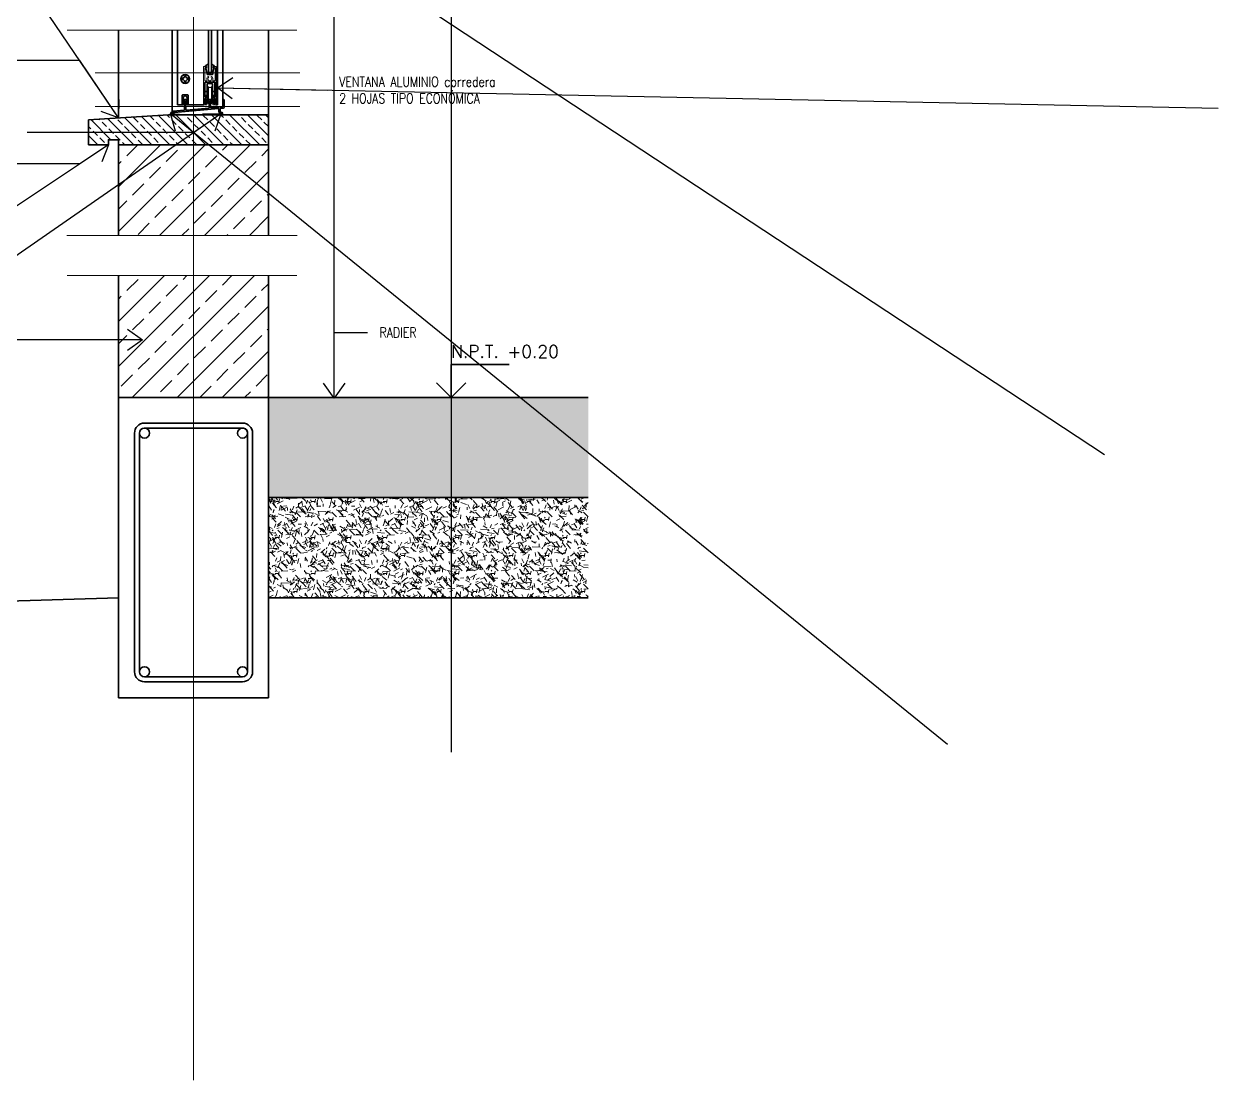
# Model space of a CAD drawing. Header units: metres. Extents: x 72 to 223, y -23 to 139.
# Drawn here: x 156.838 to 158.032, y 127.438 to 128.493 of the extents above; entities that cross this region are included whole.
import ezdxf

# ---------------------------------------------------------------- set-up
doc = ezdxf.new("R2010")
doc.units = ezdxf.units.M
doc.header["$LTSCALE"] = 5
doc.header["$MEASUREMENT"] = 0
doc.linetypes.add('HIDDEN', pattern=[0.375, 0.25, -0.125])
doc.layers.get('0').update_dxf_attribs({"color": 30})
for name, color, linetype, lineweight in [('A-ANNO-NOTE', 7, 'Continuous', 35), ('A-ANNO-SYMB', 3, 'Continuous', 18), ('A-DETL-MBND', 3, 'Continuous', 18), ('A-DETL-OTLN', 1, 'Continuous', 50), ('A-DETL-PATT', 8, 'Continuous', 18), ('A-ELEV-MBE1', 7, 'Continuous', 35), ('A-FLOR-OVHD', 3, 'HIDDEN', 18), ('A-WALL-FULL', 7, 'Continuous', 35), ('A-WALL-FULL-EXTR', 7, 'Continuous', 35)]:
    doc.layers.add(name, color=color, linetype=linetype, lineweight=lineweight)
doc.styles.add('E-ROMANS', font='romans.shx', dxfattribs={"width": 0.8})
doc.dimstyles.new('E-0005_TICK_18', dxfattribs={"dimscale": 0.001, "dimtxt": 9, "dimasz": 9, "dimexe": 4.5, "dimexo": 3, "dimgap": 4.5, "dimtad": 0, "dimdec": 0, "dimlfac": 1000, "dimzin": 0, "dimdsep": 46, "dimtxsty": 'E-ROMANS', "dimblk": 'OBLIQUE', "dimcen": 4.5, "dimclrd": 256, "dimclre": 256, "dimclrt": 256, "dimadec": 0, "dimazin": 0, "dimtfac": 1, "dimtdec": 0, "dimtmove": 1, "dimatfit": 3, "dimldrblk": 'OPEN90', "dimfxl": 1, "dimtfill": 1, "dimtolj": 1, "dimtzin": 0, "dimarcsym": 0})

# ---------------------------------------------------------------- blocks, each defined once
blk = doc.blocks.new('_Oblique')
at = {"color": 0, "linetype": 'ByBlock', "lineweight": -2}
blk.add_line((-0.5, -0.5), (0.5, 0.5), dxfattribs=at)
blk = doc.blocks.new('NIVEL DS')
for points in [[(0, 0), (0, 0.0658523979373058), (0.1162625308497809, 0.0658523979373058)], [(0.02935353699649568, 0.02935353699649568), (0, 0), (-0.02935353699649568, 0.02935353699649568)]]:
    blk.add_lwpolyline(points)
at = {"style": 'E-ROMANS'}
blk.add_attdef('NIVEL', (-7.275957614183426e-12, 0.07944050769401656), '', height=0.025, dxfattribs=at)

msp = doc.modelspace()

# ---------------------------------------------------------------- hatches: boundary and pattern name
at = {"layer": 'A-DETL-PATT'}
h = msp.add_hatch(dxfattribs=at)
h.set_pattern_fill('BRASS', color=256, scale=0.002, angle=135, style=0)
h.set_pattern_definition([(135, (0, 0), (-0.008980256121069154, -0.008980256121069152), []), (135, (-0.004490128060534577, -0.004490128060534576), (-0.008980256121069154, -0.008980256121069152), [0.00635, -0.003175])])
h.paths.add_polyline_path([(156.9827031717853, 128.4025353829415), (156.9028057195279, 128.3975354293708), (156.9028057165993, 128.3725354293708), (156.9228057165993, 128.3725354270279), (156.9228057165994, 128.3775354270279), (156.9328057040573, 128.3775354270279), (156.932805700846, 128.3725354258565), (157.0078054631092, 128.3725354176563), (157.0078054631092, 128.4025391964458), (156.9881003676002, 128.4025362028758, -0.5639759226406187), (156.9849459504535, 128.4025357236612)])
h.paths.add_polyline_path([(157.082805837591, 128.3725354094561), (157.0828058411072, 128.4025505903963), (157.0368291313698, 128.4025436056801, -0.5670686201592564), (157.0336658112476, 128.402543125113), (157.0078054631092, 128.4025391964458), (157.0078054631092, 128.3725354176564)])
h = msp.add_hatch(color=256, dxfattribs=at)
edge = h.paths.add_edge_path()
edge.add_arc((156.9865230141664, 128.4034895036829), 0.001843048095963695, 0, 360)
h = msp.add_hatch(color=256, dxfattribs=at)
edge = h.paths.add_edge_path()
edge.add_arc((157.0352473275727, 128.4034895036829), 0.001843048095963695, 0, 360)
h = msp.add_hatch(dxfattribs=at)
h.set_pattern_fill('BRASS', color=256, scale=0.005, angle=45, style=0)
h.set_pattern_definition([(45, (0, 0), (-0.02245064030267288, 0.02245064030267288), []), (45, (-0.01122532015133644, 0.01122532015133644), (-0.02245064030267288, 0.02245064030267288), [0.015875, -0.0079375])])
h.paths.add_polyline_path([(157.0078054631092, 128.241987355688), (156.9328055606526, 128.241987355688), (156.9328054631091, 128.1200250517696), (157.0078054631092, 128.1200250517696)])
h.paths.add_polyline_path([(157.0828058411072, 128.241987355688), (157.0078054631092, 128.241987355688), (157.0078054631092, 128.1200250517696), (157.0828058411072, 128.1200250517696)])
h.paths.add_polyline_path([(157.0078054631092, 128.2819014830871), (157.0828058411072, 128.2819014830871), (157.0828058411072, 128.3725354094562), (157.0078054631092, 128.3725354176564)])
h.paths.add_polyline_path([(157.0078054631092, 128.3725354176564), (156.932805700846, 128.3725354258565), (156.9328055670751, 128.2819014830871), (157.0078054631092, 128.2819014830871)])
h = msp.add_hatch(dxfattribs=at)
h.set_pattern_fill('AR-CONC', color=256, scale=5e-05, angle=135, style=0)
h.set_pattern_definition([(185, (-22.68730584797922, 67.79424981607343), (-0.005877668970241509, 0.00700473251728859), [0.0009525000000000001, -0.0104775]), (130, (-22.68730584797922, 67.79424981607343), (-0.005508850326857724, -0.008000894450414877), [0.0007620000000000001, -0.008382]), (235.451, (-22.68779565200771, 67.79483354156014), (-0.01138651184145857, -0.000996107904207037), [0.0008095000000000001, -0.008904500000000001]), (181.1842, (-22.68910189920342, 67.79245376484923), (-0.008097670643713525, 0.01107051216152352), [0.001428749999999999, -0.01571624999999999]), (231.6356, (-22.68977670534684, 67.79337630585343), (-0.01714132162410911, -0.0003543072167613761), [0.001214249999999999, -0.01335675]), (126.184, (-22.68910189920342, 67.79245376484923), (-0.01714131926655307, -0.0003542786009578698), [0.001143, -0.012573]), (156, (-22.68955091200948, 67.79380080326737), (-0.001744763401781092, 0.008976027564257215), [0.0009525000000000001, -0.0104775]), (101, (-22.68955091200948, 67.79380080326737), (-0.008697059659687726, -0.004326996326117276), [0.000762, -0.008381999999999999]), (206.4514, (-22.68969630730584, 67.79454880203372), (-0.01044182280328981, 0.004649001980769317), [0.0008095000000000001, -0.008904500000000001]), (172.5, (-22.68730584797922, 67.79424981607343), (-0.003098670683679349, -0.00288027345339052), [0, -0.0082804, 0, -0.008509000000000001, 0, -0.008413750000000001]), (142.5, (-22.68730584797922, 67.79424981607343), (-0.005904350013734615, -0.001179486365971243), [0, -0.0048514, 0, -0.0080899, 0, -0.00320675]), (102.5, (-22.68530325086422, 67.79224721895844), (-0.004591309779135678, 0.004996393151625789), [0, -0.003175, 0, -0.009906, 0, -0.0131445]), (92.49999999999996, (-22.68440522525211, 67.79134919334632), (-0.00613611964405571, 0.004338195220910838), [0, -0.0041275, 0, -0.0065786, 0, -0.0093345])])
h.paths.add_polyline_path([(157.0828054631092, 128.1200250517696), (157.0828054631092, 128.0200250517696), (157.4021339400442, 128.0200250517696), (157.4021339400441, 128.1200250517696)])
h = msp.add_hatch(dxfattribs=at)
h.set_pattern_fill('GRAVEL', color=256, scale=0.001, angle=135, style=0)
h.set_pattern_definition([(3.012799999999993, (-22.71819792903568, 67.78922087264564), (0.305329028827521, 0.01796058877666498), [0.003417209999999999, -0.3383049999999999]), (319.9697, (-22.71478543170969, 67.78940047776805), (-0.2334868810489833, 0.1975661100570083), [0.00586405, -0.58054]), (267.5104, (-22.71029530364916, 67.7856287701972), (0.01796083591410649, 0.3771708193866129), [0.00413482, -0.409347]), (42.2737, (-22.69880057581418, 67.7831142984833), (-0.3771705635087281, -0.3412496950004952), [0.00534005, -0.528664]), (67.83370000000008, (-22.69484926312091, 67.78670640093173), (-0.1257234532860358, -0.3053290856092168), [0.00523634, -0.518398]), (132.2737, (-22.69287360677427, 67.79155573923711), (0.3412496950004952, -0.3771705635087281), [0.00534005, -0.528664]), (172.6942, (-22.69646570922271, 67.79550705193037), (0.413091768970128, -0.05388184434795246), [0.007061939999999999, -0.6991310000000001]), (207.2553, (-22.70347030899714, 67.79640507754249), (-0.5208552211018236, -0.2694075467402266), [0.006667200000000001, -0.660053]), (256.4296, (-22.70939727803704, 67.79335179046132), (-0.08980224955131447, -0.3771705194633477), [0.00535813, -0.530455]), (310.2364, (-22.71065451389399, 67.78814324191111), (-0.179605135788058, 0.2155258231623043), [0.00611713, -0.299739]), (357.3974, (-22.70670320120072, 67.78347350872815), (0.4130915310262343, -0.01796077575681343), [0.007910780000000001, -0.783168]), (273.8141, (-22.71640187781148, 67.80107481072545), (0.01796059792297926, -0.2334864132963072), [0.00270005, -0.267306]), (306.4692, (-22.71622227268907, 67.79838073388913), (-0.197565187740539, 0.2694074177290746), [0.005136819999999999, -0.508546]), (0, (-22.71316898560789, 67.79424981607343), (0.0179605, 0.01796049999999999), [0.00359209, -0.0323289]), (338.1986, (-22.71406701122001, 67.79083731874744), (-0.1257240460207551, 0.05388168204594174), [0.00193441, -0.191506]), (66.80139999999999, (-22.71227095999578, 67.79011889825773), (-0.03592104659435559, -0.07184209627842603), [0.00273566, -0.134048]), (165.9638, (-22.71119332926125, 67.79263336997164), (-0.08980253231455215, 0.01796042736208452), [0.0044432, -0.143663]), (296.5651, (-22.71550385219936, 67.79371100070617), (-0.01796055534535882, 0.05388152640722424), [0.003212869999999999, -0.07710899999999996]), (151.3895, (-22.70185386289535, 67.7797018011573), (-0.2334866461648731, 0.1257237968653482), [0.004500880000000001, -0.445588]), (205.3462, (-22.70580517558861, 67.78185706262636), (0.2694072040526087, 0.1257235064980787), [0.00377599, -0.3738219999999999]), (68.19860000000003, (-22.7190959546478, 67.79011889825773), (-0.05388168204594174, -0.1257240460207551), [0.0038688, -0.189572]), (118.6105, (-22.71765911366842, 67.79371100070617), (0.1257237968653482, -0.2334866461648732), [0.004500880000000001, -0.445588]), (114.444, (-22.69071834530521, 67.79083731874744), (0.05388169178224492, -0.1257236535793832), [0.004340349999999998, -0.212677]), (69.7751, (-22.69251439652945, 67.7947886314407), (-0.1077631909918655, -0.2873678948573253), [0.003636719999999998, -0.3600359999999999]), (201.8014, (-22.70131504752808, 67.8082590156223), (-0.1257240460207551, -0.05388168204594169), [0.0038688, -0.189572]), (152.354, (-22.70490714997652, 67.80682217464293), (0.305328612356172, -0.1616447311387291), [0.004257829999999998, -0.4215239999999998]), (204.444, (-22.69251439652945, 67.79945836462366), (0.1257236535793833, 0.05388169178224485), [0.00217018, -0.214848]), (236.3099, (-22.70023741679356, 67.80718138488777), (-0.05388139529102454, -0.08980224247375371), [0.00129515, -0.12822]), (300.9638, (-22.70095583728323, 67.80610375415324), (-0.03592109343124325, 0.07184205574844024), [0.00523634, -0.0994905]), (321.009, (-22.69826176044691, 67.80161362609272), (-0.1975653278709311, 0.1616443872700552), [0.00485267, -0.480414]), (78.69009999999997, (-22.70957688315946, 67.79424981607343), (-0.0179604714274018, -0.05388150823382346), [0.00366324, -0.0879178]), (128.1572, (-22.70885846266978, 67.79784191852187), (-0.2694076490191169, 0.3412500197446586), [0.00639557, -0.63316]), (195.9454, (-22.71280977536304, 67.80287086194966), (0.1975651678080299, 0.05388140410857371), [0.00261508, -0.258894]), (225, (-22.71532424707695, 67.80215244145998), (-3.469446951953614e-18, -0.03592102448427661), [0.001524, -0.023876]), (255.2564, (-22.69844136556935, 67.8007156004806), (0.05388162557891775, 0.1975654189911001), [0.00352867, -0.349339]), (183.0128, (-22.69933939118144, 67.7973031031546), (-0.3053290288275209, -0.01796058877666507), [0.006834430000000001, -0.334888]), (135, (-22.70616438583346, 67.79694389290975), (-0.03592102448427661, 3.469446951953614e-18), [0.006604, -0.018796]), (100.3048, (-22.71083411901643, 67.80161362609272), (0.05388121358193168, -0.3053284088789328), [0.004016099999999999, -0.397593]), (29.05460000000001, (-22.7115525395061, 67.80556493878598), (0.08980277817159418, 0.0538816620505005), [0.003698289999999999, -0.1812169999999999]), (342.646, (-22.70831964730252, 67.8073609900102), (0.5208548481188534, -0.1616443773593826), [0.006021449999999998, -0.5961249999999997]), (310.4261, (-22.70257228338502, 67.80556493878598), (0.2155262875741455, -0.2514471382688211), [0.00637029, -0.630658]), (310.4261, (-22.70257228338502, 67.80556493878598), (0.2155262875741455, -0.2514471382688211), [0.00637029, -0.630658])])
h.paths.add_polyline_path([(157.0828054631091, 127.9200250517696), (157.4021339400442, 127.9200250517696), (157.4021339400442, 128.0200250517696), (157.0828054631092, 128.0200250517696)])

# ---------------------------------------------------------------- linework, layer by layer
at = {"layer": 'A-ANNO-SYMB'}
msp.add_lwpolyline([(157.0078054631092, 131.397439858367), (157.0078054631092, 127.4379878439445)], dxfattribs=at)
at = {"layer": 'A-DETL-MBND'}
for p, q in [((157.0221100829472, 128.4172160049989), (157.0221100913884, 128.4303588621418)), ((157.0221100913884, 128.4303588621418), (157.0226155858939, 128.4303588618171)), ((157.0226155774528, 128.4172160046742), (157.0226155858939, 128.4303588618171)), ((157.0256485444857, 128.4172160027263), (157.0256485529268, 128.4303588598692)), ((157.0256485529268, 128.4303588598692), (157.0261540474324, 128.4303588595445)), ((157.0261540389913, 128.4172160024016), (157.0261540474324, 128.4303588595445)), ((157.0221100829472, 128.4172160049989), (157.0226155774528, 128.4172160046742)), ((157.0256485444857, 128.4172160027263), (157.0261540389913, 128.4172160024016))]:
    msp.add_line(p, q, dxfattribs=at)
msp.add_lwpolyline([(157.0276704218485, 128.4179005666991, -0.4142135623730952), (157.0271650287665, 128.4184059604303), (157.0271650294159, 128.4194170505401, -0.4142135623730924), (157.027670524246, 128.419922544721), (157.0287826121582, 128.4199225440067, 0.414213562373093), (157.0292881069883, 128.4204280381876), (157.0292881162085, 128.4347840821436, 0.4142135623730956), (157.0287826220277, 128.4352895769738), (157.0194815231266, 128.4352895829475, 0.4142135623730945), (157.0189760282964, 128.4347840887666), (157.0189760190762, 128.4204280448106, 0.4142135623730935), (157.0194815132569, 128.4199225499804), (157.0205936011691, 128.4199225492662, -0.4142135623730924), (157.0210990953501, 128.4194170544361), (157.0210990947007, 128.4184059643262, -0.4142135623730952), (157.0205937009693, 128.4179005712442), (157.0205934987716, 128.4179005712443, -0.4142135623730952), (157.0200881056896, 128.4184059649755), (157.0200881056897, 128.4184061671733, 0.414213562373095), (157.0195827126077, 128.4189115609045), (157.0192793148055, 128.4189115610993, 0.4142135623730965), (157.0187738199754, 128.4184060669185), (157.0187738170535, 128.413856616369, 0.4142135623730935), (157.0192793112342, 128.4133511215389), (157.0195827090365, 128.413351121344, 0.414213562373095), (157.0200881027676, 128.413856514426), (157.0200881027678, 128.4138567166238, -0.4142135623730951), (157.020593496499, 128.4143621097058), (157.0205936986967, 128.4143621097057, -0.4142135623730951), (157.0210990917789, 128.4138567159745), (157.0210990911295, 128.4128456258646, -0.4142135623730951), (157.0205935962993, 128.4123401316838), (157.018268321574, 128.4123401331772, -0.4142135623730951), (157.0177628273931, 128.4128456280073), (157.0177628514178, 128.4502522214139, -0.4142135623730982), (157.0182683462479, 128.4507577155948), (157.020391423171, 128.4507577142312, -0.414213562373094), (157.0208969173519, 128.4502522194011), (157.020896917222, 128.4500500215989, -0.4142135623730951), (157.0203914223918, 128.449544527418), (157.0194815322819, 128.4495445280024, 0.4142135623730954), (157.0189760374519, 128.4490390338216), (157.018976029725, 128.4370082645908, 0.4142135623730946), (157.0194815239058, 128.4365027697606), (157.0208127022033, 128.4365027689057, 0.5336762876218492), (157.0212802197152, 128.4372004934158, -0.2998547756376338), (157.0219295641697, 128.4405311098582, -0.9999999999999998), (157.0227961256338, 128.4396820554002, 2.379795897113253), (157.0254680251629, 128.4396820536841, -1), (157.0263345877175, 128.440531107029, -0.2998547756376338), (157.0269839278937, 128.4372004897526, 0.533676287621849), (157.0274514445095, 128.4365027646419), (157.0287826228069, 128.436502763787, 0.4142135623730951), (157.0292881176371, 128.4370082579678), (157.029288125364, 128.4490390271986, 0.4142135623730951), (157.028782631183, 128.4495445220287), (157.0278727410732, 128.4495445226131, -0.4142135623730879), (157.0273672468923, 128.4500500174432), (157.0273672470221, 128.4502522152454, -0.4142135623731087), (157.0278727418524, 128.4507577094263), (157.0299958187754, 128.4507577080627, -0.414213562373094), (157.0305013129562, 128.4502522132325), (157.0305012889316, 128.412845619826, -0.4142135623730951), (157.0299957941015, 128.4123401256451), (157.0276705193763, 128.4123401271386, -0.4142135623730951), (157.0271650251954, 128.4128456219687), (157.0271650258448, 128.4138567120786, -0.4142135623730951), (157.0276704195759, 128.4143621051606), (157.0276706217737, 128.4143621051605, -0.4142135623730951), (157.0281760148557, 128.4138567114293), (157.0281760148555, 128.4138565092315, 0.4142135623730951), (157.0286814079375, 128.4133511155003), (157.0289848057398, 128.4133511153054, 0.4142135623730951), (157.02949030057, 128.4138566094863), (157.0294903034919, 128.4184060600357, 0.4142135623730951), (157.028984809311, 128.4189115548659), (157.0286814115088, 128.4189115550607, 0.414213562373095), (157.0281760177776, 128.4184061619787), (157.0281760177775, 128.418405959781, -0.4142135623730951), (157.0276706240463, 128.417900566699)], format="xyb", close=True, dxfattribs=at)
for centre, start, end in [((157.0241320702692, 128.4316962735938), 221.4095853106851, 318.59034109214), ((157.0241320601103, 128.4158785909496), 41.40958531068507, 138.59034109214)]:
    msp.add_arc(centre, 0.002021978021978025, start, end, dxfattribs=at)
at = {"layer": 'A-ELEV-MBE1', "ltscale": 2.5}
for p, q in [((156.9328057181715, 128.3995115746816), (156.9328057743469, 128.4869773664524)), ((157.0828058411071, 128.4869773664524), (157.0828058411072, 128.4025505903963))]:
    msp.add_line(p, q, dxfattribs=at)
at = {"layer": 'A-ELEV-MBE1'}
for p, q in [((156.9865230141664, 128.4047556557832), (156.9865233614009, 128.4869773664524)), ((156.9918815083872, 128.4123401501243), (156.9918816101354, 128.4869773664524)), ((157.0317142528171, 128.4123401245415), (157.0317145779541, 128.4869773664524)), ((157.0369716215238, 128.4173950662198), (157.0369716215238, 128.4869773664524)), ((156.9955483994925, 128.4390049829341), (156.9976117032725, 128.4390049816089)), ((156.9955483986809, 128.4377412466703), (156.9976117024609, 128.4377412453451)), ((156.9988320757472, 128.4402253525159), (156.9976117032725, 128.4390049816089)), ((156.9976117024609, 128.4377412453451), (156.998832073368, 128.4365208728705)), ((156.998832073368, 128.4365208728705), (156.9988320725694, 128.4352776036776)), ((156.9988320765457, 128.4414686217089), (156.9988320757472, 128.4402253525159)), ((157.0000958128094, 128.4414686208972), (157.0000958120109, 128.4402253517043)), ((157.0013161829181, 128.4390049792297), (157.0000958120109, 128.4402253517043)), ((157.0000958096317, 128.4365208720588), (157.0013161821063, 128.4377412429659)), ((157.0000958096317, 128.4365208720588), (157.0000958088332, 128.435277602866)), ((157.0013161829181, 128.4390049792297), (157.0033794866981, 128.4390049779045)), ((157.0013161821063, 128.4377412429659), (157.0033794858863, 128.4377412416408)), ((157.0286815229967, 128.4350873792365), (157.0195826218979, 128.4350873850804)), ((157.0191782260337, 128.4346829897357), (157.0191782168135, 128.4203269457796)), ((157.0191782203346, 128.4258094134753), (157.021705692862, 128.425809411852)), ((157.0216045906347, 128.4206302409245), (157.0216045968031, 128.430234636529)), ((157.0216045968031, 128.430234636529), (157.0216045987857, 128.4333215083818)), ((157.0217056892909, 128.4202489722916), (157.0217056938361, 128.4273258953685)), ((157.0217056938361, 128.4273258953685), (157.0221100894404, 128.4273258951088)), ((157.0261540496599, 128.4338269999653), (157.0221100936157, 128.4338270025626)), ((157.0261540454844, 128.4273258925115), (157.0265584410888, 128.4273258922518)), ((157.0265584365436, 128.4202489691749), (157.0265584410888, 128.4273258922518)), ((157.0265584401148, 128.4258094087353), (157.0290859126422, 128.425809407112)), ((157.026659541858, 128.4302346332824), (157.0266595438406, 128.4333215051352)), ((157.0266595356895, 128.420630237678), (157.026659541858, 128.4302346332824)), ((157.0290859091211, 128.4203269394163), (157.0290859183413, 128.4346829833724)), ((156.9974419479476, 128.412340146553), (156.9918815083872, 128.4123401501243)), ((156.996430965105, 128.4219445428068), (156.9964309589366, 128.4123401472024)), ((157.0019914049902, 128.422450033741), (156.9969364599353, 128.4224500369876)), ((156.9974419524928, 128.41941706963), (156.9974419479476, 128.412340146553)), ((157.0014859039915, 128.4123401439558), (157.0014859085367, 128.4194170670327)), ((157.0014859039915, 128.4123401439558), (157.018268321574, 128.4123401331772)), ((157.0024968930026, 128.4123401433065), (157.002496899171, 128.4219445389109)), ((157.0191782177374, 128.4217654574314), (157.0217056902648, 128.4217654558081)), ((157.019582612288, 128.4201247477177), (157.0210990958045, 128.4201247467437)), ((157.0217056892909, 128.4202489722916), (157.0221100848952, 128.4202489720319)), ((157.0261540409392, 128.4202489694346), (157.0265584365436, 128.4202489691749)), ((157.0265584375176, 128.4217654526914), (157.029085910045, 128.4217654510681)), ((157.0271650298704, 128.4201247428479), (157.0286815133869, 128.4201247418738)), ((157.0299957941015, 128.4123401256451), (157.0317144754202, 128.4123401245413))]:
    msp.add_line(p, q, dxfattribs=at)
for points in [[(157.0286815330931, 128.4508074744874), (157.0279738407854, 128.4508074749419, 0.4142135623730951), (157.0274683459554, 128.4503019807611), (157.0274683457615, 128.4500002517978, 0.4123288835230804), (157.0279705850953, 128.4494947674487), (157.0282156855492, 128.4494931890723, 0.04857289802351779), (157.02698357974, 128.4431752571232, -0.3855982116465075), (157.0264805440048, 128.4427195629252), (157.0217836106936, 128.4427195659419, -0.3855982116465274), (157.0212805755435, 128.4431752607859, 0.048572898023518), (157.0200484778498, 128.4494931943177), (157.0202935783058, 128.4494947723793, 0.4123288835230661), (157.0207958182889, 128.4500002560832), (157.0207958184828, 128.4503019850465, 0.4142135623730951), (157.0202903243019, 128.4508074798767), (157.0195826319942, 128.4508074803312, -0.2989158783490563), (157.0226156003563, 128.4528770200927), (157.0226155950992, 128.4446917787368, 0.4245304367438947), (157.0236265834929, 128.443730554657), (157.0246375725039, 128.4437305540077, 0.4245304367438916), (157.0256485621323, 128.4446917767888), (157.0256485673893, 128.4528770181448, -0.2989158783490458)], [(157.0189760148109, 128.4137869380004), (157.0189760178224, 128.4184757450274, -0.4142135623730952), (157.0191782157544, 128.4186779426997), (157.0195881151403, 128.4186779424364, -0.4142135623730948), (157.0197903128126, 128.4184757445043), (157.0197903098012, 128.4137869374774, -0.414213562373095), (157.0195881118692, 128.4135847398051), (157.0191782124833, 128.4135847400683, -0.4142135623730949)], [(157.029288102723, 128.4137869313774), (157.0292881057345, 128.4184757384044, 0.4142135623730952), (157.0290859080621, 128.4186779363364), (157.0286760086762, 128.4186779365997, 0.4142135623730948), (157.0284738107442, 128.4184757389273), (157.0284738077327, 128.4137869319003, 0.4142135623730951), (157.0286760054051, 128.4135847339683), (157.029085904791, 128.413584733705, 0.4142135623730952)], [(156.9488054631092, 128.0844923654965), (156.9488054631092, 127.8460250517697, 0.4142135623730887), (156.9588054631092, 127.8360250517697), (157.0568054631092, 127.8360250517697, 0.4142135623730238), (157.0668054631091, 127.8460250517697), (157.0668054631091, 128.0844923654965, 0.4142135623731277), (157.0568054631092, 128.0944923654964), (156.9588054631092, 128.0944923654964, 0.4142135623730301)], [(156.9538054631091, 128.0844923654965), (156.9538054631091, 127.8460250517697, 0.414213562373095), (156.9588054631092, 127.8410250517697), (157.0568054631092, 127.8410250517697, 0.414213562373095), (157.0618054631092, 127.8460250517697), (157.0618054631092, 128.0844923654965, 0.4142135623731283), (157.0568054631092, 128.0894923654965), (156.9588054631092, 128.0894923654965, 0.414213562373095)]]:
    msp.add_lwpolyline(points, format="xyb", close=True, dxfattribs=at)
for centre, radius in [((156.9994639426894, 128.4383731122874), 0.00442307692307693), ((156.9588054631091, 128.0844923654965), 0.004999999999993454), ((157.0568054631092, 128.0844923654965), 0.004999999999993454), ((156.9588054631092, 127.8460250517697), 0.004999999999993454), ((157.0568054631092, 127.8460250517697), 0.004999999999993454)]:
    msp.add_circle(centre, radius, dxfattribs=at)
for centre, radius, start, end in [((156.9955483991678, 128.4384994884286), 0.0005054945054945063, 89.99996320141265, 178.1513915561817), ((156.9955483990055, 128.4382467411758), 0.0005054945054945063, 181.8485348466394, 269.9999632014126), ((156.9994639426894, 128.4383731122874), 0.003159340659340664, 258.4630041685987, 281.5369222342264), ((156.9994639426894, 128.4383731122874), 0.003159340659340664, 78.4630041685987, 101.5369222342264), ((157.0033794863734, 128.438499483399), 0.0005054945054945063, 1.848534846639448, 89.99996320141265), ((157.003379486211, 128.4382467361463), 0.0005054945054945063, 269.9999632014126, 358.1513915561816), ((157.0195826216381, 128.434682989476), 0.0004043956043956337, 89.99996320141916, 179.9999632014094), ((157.0286815227369, 128.4346829836321), 0.0004043956043956337, 359.9999632014159, 89.99996320140615), ((157.0221100932911, 128.4333215080571), 0.0005054945054945063, 89.99996320141265, 179.9999632014127), ((157.0261540493352, 128.4333215054598), 0.0005054945054945063, 359.9999632014126, 89.99996320141265), ((156.9969364596106, 128.4219445424821), 0.0005054945054945063, 89.99996320141265, 179.9999632014127), ((156.9994639305148, 128.4194170683314), 0.002021978021978025, 359.9999632014126, 179.9999632014127), ((157.0019914046655, 128.4219445392355), 0.0005054945054945063, 359.9999632014126, 89.99996320141265), ((157.0195826126127, 128.4206302422232), 0.0005054945054945063, 216.8698608472192, 269.9999632014126), ((157.0212034286436, 128.419854796342), 0.002275473282837971, 231.6092876715791, 326.5840076270679), ((157.0212065978495, 128.4208756836265), 0.003433428983628647, 245.6380944445173, 303.5223818113824), ((157.021243054419, 128.4199857092037), 0.002862753284798166, 239.504991522304, 310.5128584968949), ((157.0208850987908, 128.4222134380461), 0.005268645341474776, 258.0069604777458, 294.8923874104462), ((157.0209461711683, 128.4386274568623), 0.02221801529221034, 267.0179249220677, 275.5701559396897), ((157.0405173980866, 127.7012052934723), 0.7151563368958832, 91.39533741271565, 91.66081296758536), ((157.0215220004362, 128.3936019592302), 0.02220303383076814, 85.91735833894633, 94.47323372976687), ((157.0213720799596, 128.4082609872284), 0.007286403971726194, 76.25975095401945, 102.5378795540742), ((157.0210142738253, 128.4100221003072), 0.005241906260897305, 67.15302628662793, 103.5029727254732), ((157.0212456398073, 128.4108921661294), 0.00419437733292184, 63.71976356077725, 110.3021891867597), ((157.0212843724524, 128.4114352853292), 0.003419194551412439, 57.87185435118283, 115.9102811659424), ((157.0212034238606, 128.4124078838246), 0.002275473282837971, 33.41591877575573, 128.3906387312404), ((157.0211942625205, 128.4239654878032), 0.007295407784277602, 259.2343537701636, 285.165108563078), ((157.021099096129, 128.4206302412492), 0.0005054945054945063, 269.9999632014126, 359.9999632014126), ((157.0270606966846, 128.4198547925801), 0.002275473282837971, 213.4159187757557, 308.3906387312405), ((157.02705752879, 128.4208756798687), 0.003433428983628647, 236.4775445914391, 294.3618319583072), ((157.0270210710772, 128.4199857054928), 0.002862753284798166, 229.4870679059266, 300.4949348805152), ((157.027379029567, 128.4222134338754), 0.005268645341474776, 245.1075389923755, 281.9929659250807), ((157.0270698680878, 128.4239654840296), 0.007295407784277602, 254.834817839741, 280.7655726326605), ((157.0273179782735, 128.4386274527699), 0.02221801529221034, 264.429770463135, 272.98200148076), ((157.0077458041268, 127.7012053145201), 0.7151563368958832, 88.339113435236, 88.60458899010622), ((157.0267420911696, 128.3936019558776), 0.02220303383076814, 85.52669267305996, 94.08256806387851), ((157.0268920304761, 128.4082609836831), 0.007286403971726194, 77.46204684875123, 103.7401754488082), ((157.0270184740082, 128.4108921624218), 0.00419437733292184, 69.6977372160633, 116.2801628420483), ((157.0269797420607, 128.4114352816713), 0.003419194551412439, 64.08964523688299, 122.1280720516458), ((157.0270606919018, 128.4124078800628), 0.002275473282837971, 51.60928767157908, 146.5840076270702), ((157.0272498388726, 128.4100220963024), 0.005241906260897305, 76.49695367735578, 112.8469001161993), ((157.0271650301951, 128.4206302373534), 0.0005054945054945063, 179.9999632014127, 269.9999632014126), ((157.0286815137114, 128.4206302363793), 0.0005054945054945063, 269.9999632014126, 359.9999632014126)]:
    msp.add_arc(centre, radius, start, end, dxfattribs=at)
at = {"layer": 'A-FLOR-OVHD'}
for p, q in [((157.1110756433073, 128.4869773664524), (156.8815249376065, 128.4869773664524)), ((157.1139598215832, 128.4443446061721), (156.9096501685418, 128.4443446061721)), ((157.1139598215832, 128.4109334535417), (156.9096501685417, 128.4109334535417)), ((157.1113956414581, 128.2819014830871), (156.8812177967993, 128.2819014830871)), ((157.1110756433073, 128.241987355688), (156.8815249376065, 128.241987355688))]:
    msp.add_line(p, q, dxfattribs=at)
at = {"layer": 'A-WALL-FULL'}
for p, q in [((156.9328054631091, 127.8200250517696), (156.9328054631091, 128.1200250517696)), ((156.9328054631091, 127.9200250517696), (156.6057813693316, 127.9100250517696)), ((157.0828054631091, 127.8200250517696), (156.9328054631091, 127.8200250517696))]:
    msp.add_line(p, q, dxfattribs=at)
for points in [[(156.9328054631091, 128.1200250517696), (157.0064131756038, 128.1200250517696), (157.4021339400441, 128.1200250517696)], [(157.0828054631092, 128.1200250517696), (157.0828054631091, 127.8200250517696)], [(157.0828054631091, 128.0200250517696), (157.4021339400441, 128.0200250517696)], [(157.0828054631091, 127.9200250517696), (157.4021339400441, 127.9200250517696)]]:
    msp.add_lwpolyline(points, dxfattribs=at)
at = {"layer": 'A-WALL-FULL-EXTR'}
for p, q in [((156.9028057195279, 128.3975354293708), (156.9827031717853, 128.4025353829415)), ((157.0828058411072, 128.4025505903963), (157.0828058375911, 128.3725354094562)), ((156.9028057195279, 128.3975354293708), (156.9028057165993, 128.3725354293708)), ((156.9228057165994, 128.3725354270279), (156.9028057165993, 128.3725354293708)), ((156.9328055670751, 128.2819014830872), (156.932805700846, 128.3725354258565)), ((157.0828058375928, 128.3725354094562), (156.932805700846, 128.3725354258565)), ((157.0828058411072, 128.3725354094562), (157.0828058411072, 128.2819014830871)), ((156.9328054631091, 128.1200250517696), (156.9328055606526, 128.241987355688)), ((157.0828058411072, 128.241987355688), (157.0828058411072, 128.1200250517695))]:
    msp.add_line(p, q, dxfattribs=at)
for points in [[(157.022615703245, 128.4869773664524), (157.0226155954239, 128.4451972732423)], [(157.0256485624569, 128.4451972712943), (157.0256486702779, 128.4869773664524)], [(156.9827031717853, 128.4025353829415), (157.0828058411072, 128.4025505903963)], [(156.9228057165994, 128.3725354270279), (156.9228057165994, 128.3775354270279), (156.9328057040573, 128.3775354270279), (156.932805700846, 128.3725354258565)]]:
    msp.add_lwpolyline(points, dxfattribs=at)
msp.add_lwpolyline([(157.0226155954239, 128.4451972726093), (157.0226155954239, 128.4451972732423, 0.4142135623730984), (157.0231210896049, 128.4446917784121), (157.0251430676269, 128.4446917771135, 0.4142135623730926), (157.0256485624569, 128.4451972712943), (157.0256485624569, 128.4451972712943)], format="xyb", dxfattribs=at)
msp.add_lwpolyline([(157.0345452401057, 128.4052631996463, -0.4142135623730951), (157.0340397452756, 128.4047577054655), (157.0337364485723, 128.4047577056603, -0.4142135623731091), (157.0332309543915, 128.4052632004904), (157.033230956337, 128.4082924491102, 0.4400105308918335), (157.0326814054059, 128.4087960204095), (156.9885452398948, 128.4049346348394), (156.9885452397811, 128.4047577346846), (156.9868265584624, 128.4047577357885, -0.4142135623729072), (156.986523261954, 128.4050610326865), (156.9865232620115, 128.4051506413081, -0.3888787318531745), (156.9874461381712, 128.4061577826079), (156.9983453419979, 128.4071113323305, 0.3888787318529806), (156.9988067800776, 128.4076149029805), (156.9988067856692, 128.416320949769, 0.2982166266986869), (156.9985034892634, 128.4167842433307, -0.6643827427380231), (156.9985161272246, 128.4177161426379, -0.1946005043014448), (157.0004117316202, 128.4177161414205, -0.66438274273784), (157.0004243683844, 128.416784242097, 0.2982166266985472), (157.0001210713835, 128.4163209489249), (157.0001210659227, 128.4078183373144, 0.4400105308918311), (157.0006706168538, 128.4073147660152), (157.0230134752521, 128.4092694983761, 0.3888787318529771), (157.0234749133319, 128.4097730690261), (157.0234749175374, 128.4163209339257, 0.298216626698687), (157.0231716211316, 128.4167842274874, -0.664382742738023), (157.0231842590926, 128.4177161267947, -0.1946005043014448), (157.0250798634883, 128.4177161255772, -0.6643827427378401), (157.0250925002525, 128.4167842262538, 0.2982166266985471), (157.0247892032516, 128.4163209330816), (157.0247891991768, 128.40997650336, 0.4400105308918458), (157.025338750108, 128.4094729320607), (157.0365101793072, 128.4104502982412, 0.3888787318529908), (157.0369716173869, 128.4109538688912), (157.0369716215238, 128.4173950662198, -0.4142135623730826), (157.037477116354, 128.4179005604007), (157.0377804130573, 128.4179005602059, -0.4142135623730951), (157.0382859072382, 128.4173950653757), (157.0382859023278, 128.4097495470755, -0.3888787318529934), (157.037824464248, 128.4092459764256), (157.0350066802618, 128.4089994540941, 0.3888787318529934), (157.0345452421819, 128.4084958834442)], format="xyb", close=True, dxfattribs=at)
for centre in [(156.9865230141664, 128.4034895036829), (157.0352473275727, 128.4034895036829)]:
    msp.add_circle(centre, 0.001843048095963695, dxfattribs=at)

# ---------------------------------------------------------------- block references
at = {"layer": 'A-ANNO-NOTE', "xscale": 0.5, "yscale": 0.5, "zscale": 0.5}
msp.add_blockref('NIVEL DS', (157.2651555005019, 128.1200250517696), dxfattribs=at).add_auto_attribs({'NIVEL': 'N.P.T. +0.20'})

# ---------------------------------------------------------------- texts
at = {"layer": 'A-ANNO-NOTE', "char_height": 0.01, "attachment_point": 4, "style": 'E-ROMANS'}
for s, insert in [('VENTANA ALUMINIO corredera\\P2 HOJAS TIPO ECONÓMICA', (157.1533721801189, 128.4272700709362)), ('RADIER', (157.1936281274663, 128.1850203881527))]:
    msp.add_mtext(s, dxfattribs=dict(at, insert=insert))

# ---------------------------------------------------------------- leaders
at = {"layer": 'A-ANNO-NOTE'}
for points in [[(156.9328057181715, 128.3995115746816), (156.8941708357384, 128.4566533202272), (156.824674536753, 128.4566533202272)], [(157.1484334638729, 128.1194591414205), (157.1484334638729, 128.1850203881526), (157.1816421790101, 128.1850203881526)], [(157.0828054631093, 128.6132896083133), (157.1413858536649, 128.574707588189)], [(157.0317143148617, 128.4294896143898), (157.1413862316627, 128.4272700409879)], [(157.0352473275727, 128.4034895036829), (157.0082068653284, 128.3847510509802), (156.8415486617164, 128.3847510509802)], [(156.9846799660704, 128.4038421990722), (157.0082068653284, 128.3847510509802), (156.8415486617164, 128.3847510509802)], [(156.9228057165994, 128.3725354270279), (156.8941708357384, 128.3534272503882), (156.824674536753, 128.3534272503882)], [(156.9568466771867, 128.1775812352428), (156.8246741587552, 128.1775812352431)]]:
    msp.add_leader(points, dimstyle='E-0005_TICK_18', override={"dimscale": 0.01, "dimasz": 1.5, "dimtad": 0, "dimldrblk": 'Open90'}, dxfattribs=at)
at = {"layer": 'A-DETL-OTLN', "ltscale": 2.5}
msp.add_leader([(157.2651555005019, 128.7657229783682), (157.2651555005019, 128.6707110517376), (157.3512539904779, 128.6707110517376)], dimstyle='E-0005_TICK_18', override={"dimscale": 0.01, "dimasz": 1.5, "dimtad": 0, "dimldrblk": 'Open90'}, dxfattribs=at)

doc.saveas('drawing.dxf')
